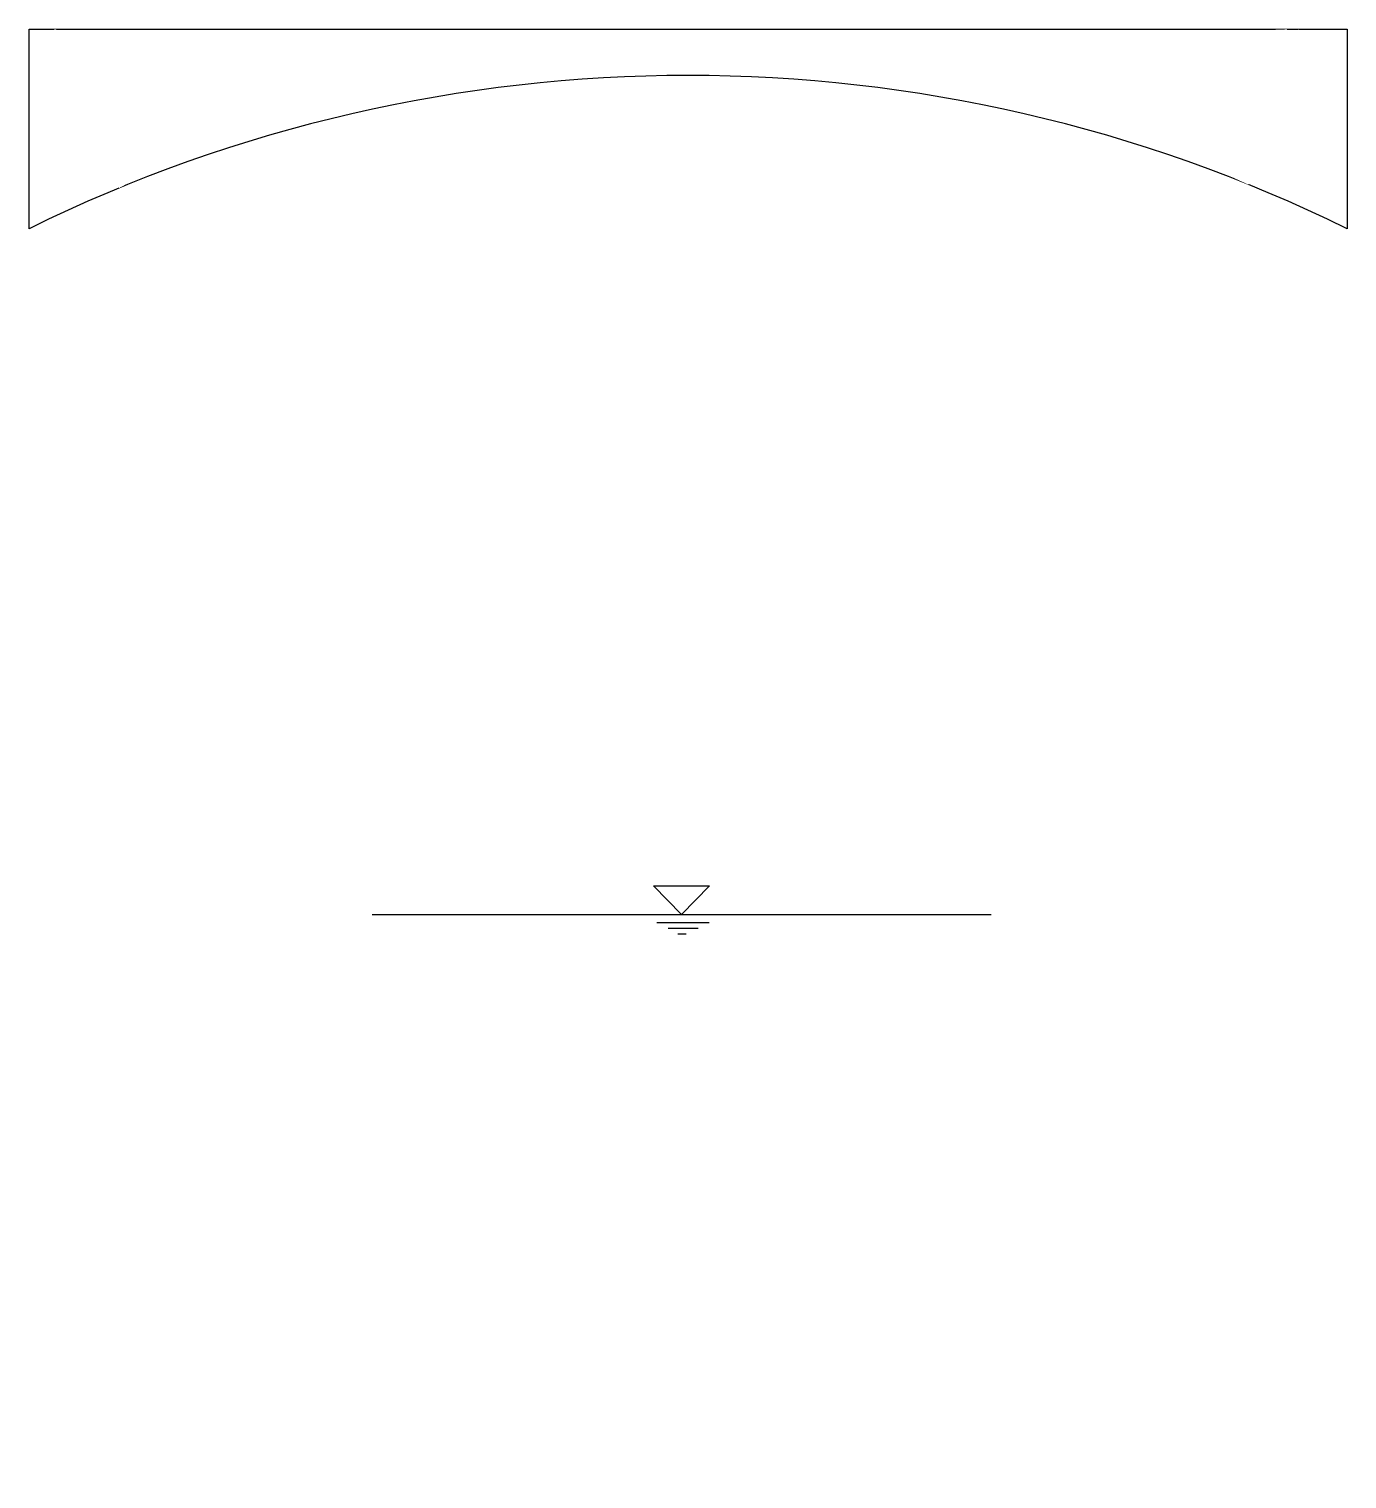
# Model space of a CAD drawing. Header units: metres. Extents: x 608182 to 630035, y 3058423 to 3064204.
# Drawn here: x 608182.5 to 608248.5, y 3058423.4 to 3058496 of the extents above.
import ezdxf

# ---------------------------------------------------------------- set-up
doc = ezdxf.new("R2010")
doc.units = ezdxf.units.M
doc.layers.add('C-ROAD', color=7, linetype='Continuous')

msp = doc.modelspace()

# ---------------------------------------------------------------- wipeouts: each hides what was drawn before it
msp.add_wipeout([(608183.758, 3058496.046), (608246.057, 3058496.046), (608241.832, 3058482.93), (608240.901, 3058480.099), (608239.478, 3058477.682), (608235.899, 3058464.504), (608233.473, 3058458.823), (608222.828, 3058423.439), (608202.722, 3058433.841), (608194.031, 3058468.001), (608188.907, 3058473.121), (608186.022, 3058488.265)])

# ---------------------------------------------------------------- next in the draw order: linework, layer by layer
at = {"layer": 'C-ROAD'}
for p, q in [((608215.167, 3058451.708), (608213.767, 3058453.143)), ((608213.767, 3058453.143), (608216.56, 3058453.143)), ((608215.167, 3058451.708), (608216.56, 3058453.143)), ((608199.67, 3058451.708), (608230.664, 3058451.708)), ((608213.926, 3058451.299), (608216.556, 3058451.299)), ((608214.504, 3058451.026), (608215.995, 3058451.026)), ((608214.982, 3058450.736), (608215.404, 3058450.736))]:
    msp.add_line(p, q, dxfattribs=at)
msp.add_lwpolyline([(608248.484, 3058496.046), (608248.484, 3058486.046, 0.232591), (608182.497, 3058486.046), (608182.497, 3058496.046), (608246.057, 3058496.046)], format="xyb", close=True, dxfattribs=at)

# ---------------------------------------------------------------- next in the draw order: wipeouts: each hides what was drawn before it
msp.add_wipeout([(608183.758, 3058496.046), (608187.006, 3058488.081), (608197.32, 3058493.638), (608230.194, 3058494.306), (608243.548, 3058488.256), (608247.203, 3058494.541), (608246.057, 3058496.046), (608189.389, 3058493.999)]).dxf.layer = 'C-ROAD'

# ---------------------------------------------------------------- next in the draw order: linework, layer by layer
msp.add_line((608245.481, 3058496.046), (608246.057, 3058496.046), dxfattribs=at)

doc.saveas('drawing.dxf')
